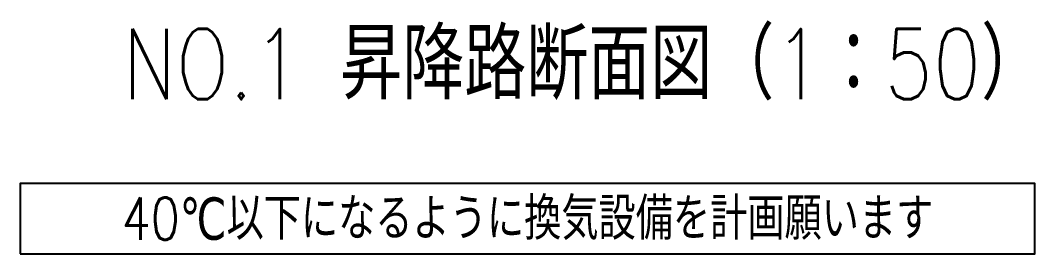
# Model space of a CAD drawing. Extents: x 6277 to 40502, y 903 to 24570.
# Drawn here: x 9106 to 12706, y 7715 to 8545 of the extents above; entities that cross this region are included whole.
import ezdxf
from ezdxf.enums import TextEntityAlignment as Align

# ---------------------------------------------------------------- set-up
doc = ezdxf.new("R2010")
doc.units = 0
doc.header["$LTSCALE"] = 750
doc.header["$MEASUREMENT"] = 0
for name, color, linetype in [('ZZ-COMMENT', 6, 'CONTINUOUS'), ('ZZ-TEXT', 4, 'CONTINUOUS'), ('ZZ-TITLE', 4, 'CONTINUOUS')]:
    doc.layers.add(name, color=color, linetype=linetype)
doc.styles.add('MITOH', font='romans.shx', dxfattribs={"width": 0.8, "bigfont": 'extfont.shx'})

# ---------------------------------------------------------------- blocks, each defined once
blk = doc.blocks.new('*U216')
at = {"layer": 'ZZ-TITLE', "style": 'MITOH', "width": 0.8}
blk.add_text('NO.1 昇降路断面図（1：50）', height=250, dxfattribs=at).set_placement((9303.3, 8423.3))

msp = doc.modelspace()

# ---------------------------------------------------------------- linework, layer by layer
at = {"layer": 'ZZ-TEXT'}
msp.add_lwpolyline([(9106.191, 7715.083), (12706.191, 7715.083), (12706.191, 7965.083), (9106.191, 7965.083)], close=True, dxfattribs=at)

# ---------------------------------------------------------------- block references
at = {"layer": 'ZZ-COMMENT'}
msp.add_blockref('*U216', (167.013, -159.077), dxfattribs=at)

# ---------------------------------------------------------------- texts
at = {"layer": 'ZZ-TEXT', "style": 'MITOH', "width": 0.8}
msp.add_text('40℃以下になるように換気設備を計画願います', height=150, dxfattribs=at).set_placement((10906.191, 7840.083), align=Align.MIDDLE_CENTER)

doc.saveas('drawing.dxf')
